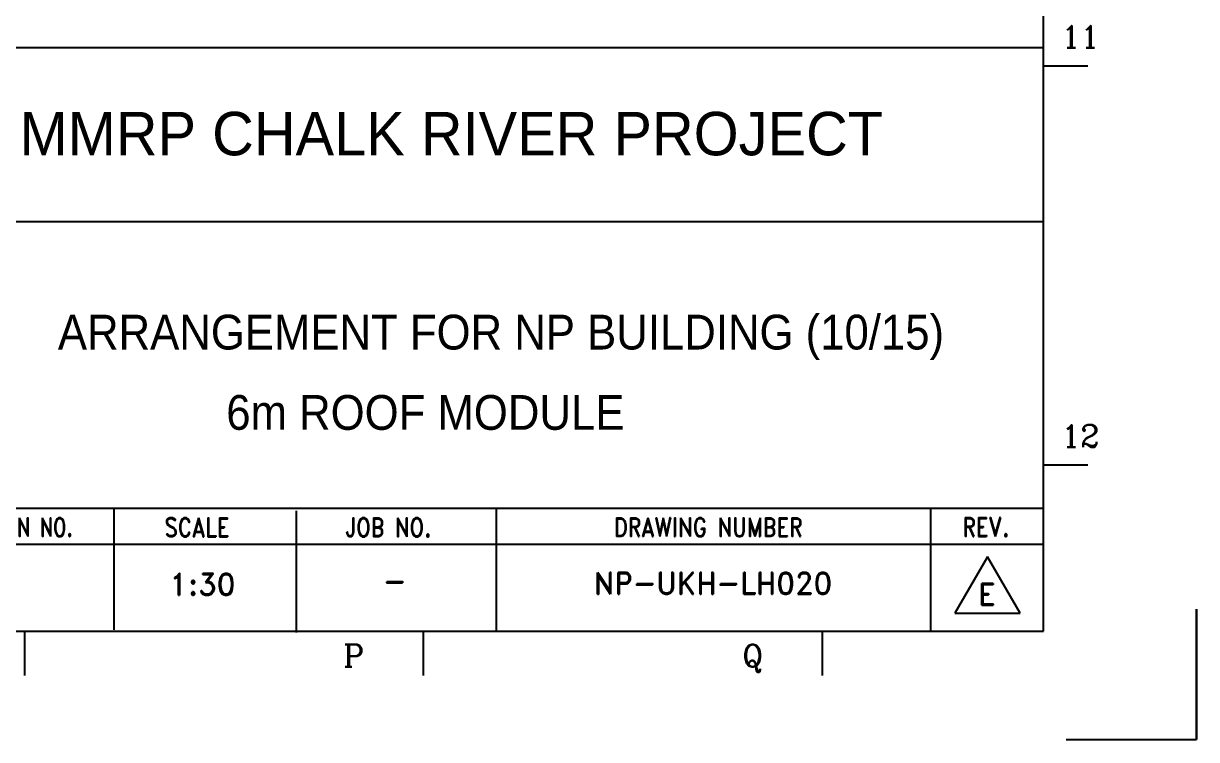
# Model space of a CAD drawing. Header units: millimetres. Extents: x 376548 to 485787, y -156716 to -17718.
# Drawn here: x 406492 to 412218, y -156716 to -153223 of the extents above; entities that cross this region are included whole.
import ezdxf
from ezdxf.enums import TextEntityAlignment as Align

# ---------------------------------------------------------------- set-up
doc = ezdxf.new("R2010")
doc.units = ezdxf.units.MM
doc.header["$LTSCALE"] = 2
doc.layers.add('TAN-TIT', color=30, linetype='Continuous')
doc.styles.add('COM', font='COMPLEX', dxfattribs={"height": 5})
doc.styles.add('KIM3', font='ROMAND.shx', dxfattribs={"width": 1.25, "height": 3})
doc.styles.add('KJR', font='arial.ttf', dxfattribs={"width": 0.8})
doc.styles.add('RD', font='sanss___.ttf')
doc.styles.add('RD20', font='ROMAND.SHX', dxfattribs={"width": 0.8, "height": 2})
doc.styles.add('RD6', font='ROMAND.shx', dxfattribs={"width": 0.83, "height": 6})

# ---------------------------------------------------------------- blocks, each defined once
blk = doc.blocks.new('BORDER')
at = {"layer": 'TAN-TIT'}
for p, q in [((23282.3, 352), (23282.3, 16468)), ((19323.7, 2250.8), (23282.3, 2250.8)), ((23282.3, 2191.5), (23426.6, 2191.5)), ((19323.7, 1685.2), (23282.3, 1685.2)), ((23282.3, 893.7), (23426.6, 893.7)), ((19323.7, 752.1), (23282.3, 752.1)), ((20256.8, 752.1), (20256.8, 356.3)), ((20850.6, 743.6), (20850.6, 347.7)), ((21501, 747.9), (21501, 352)), ((22914.8, 747.9), (22914.8, 352)), ((23282.3, 634.8), (19323.7, 634.8)), ((23100, 594.2), (22993.9, 410.6)), ((23206, 410.6), (23100, 594.2)), ((23282.3, 485.6), (23282.3, 489.9)), ((22993.9, 410.6), (23206, 410.6)), ((497.7, 352), (23282.3, 352)), ((19965.6, 352), (19965.6, 207.8)), ((21263.4, 352), (21263.4, 207.8)), ((22561.3, 352), (22561.3, 207.8))]:
    blk.add_line(p, q, dxfattribs=at)
at = {"layer": 'TAN-TIT', "linetype": 'Continuous'}
for p, q in [((23780, 0), (23780, 424.1)), ((23780, 424.1), (23780, 0)), ((23355.9, 0), (23780, 0))]:
    blk.add_line(p, q, dxfattribs=at)
at = {"layer": 'TAN-TIT', "style": 'COM'}
for s, p in [('11', (23340, 2249.2)), ('12', (23340, 951.3)), ('P', (21003.9, 236.6)), ('Q', (22301.7, 236.6))]:
    blk.add_text(s, height=72.1, dxfattribs=at).set_placement(p)
at = {"layer": 'TAN-TIT', "style": 'RD6'}
for s, width, p in [('HEC CLASSIFICATION NO.', 0.75, (19348.9, 659.8)), ('SCALE', 0.83, (20421.6, 659.4)), ('JOB NO.', 0.83, (21008, 659.4)), ('DRAWING NUMBER', 0.83, (21883.6, 659.9)), ('REV.', 0.83, (23018.5, 660.5))]:
    blk.add_text(s, height=61.2, dxfattribs=dict(at, width=width)).set_placement(p)

msp = doc.modelspace()

# ---------------------------------------------------------------- block references
at = {"xscale": 1.5, "yscale": 1.5, "zscale": 1.5}
msp.add_blockref('BORDER', (376548.4, -156716.1), dxfattribs=at)

# ---------------------------------------------------------------- texts
at = {"style": 'KJR', "width": 0.9519}
msp.add_text('MMRP CHALK RIVER PROJECT', height=212.069, dxfattribs=at).set_placement((406473.4, -153866.2), (410688.4, -153866.2), align=Align.FIT)
at = {"style": 'RD', "width": 0.9}
for s, p in [('ARRANGEMENT FOR NP BUILDING (10/15)', (406660.5, -154813.4)), ('6m ROOF MODULE', (407482.4, -155205.2))]:
    msp.add_text(s, height=169.655, dxfattribs=at).set_placement(p)
for s, height, style, p in [('1:30', 106.03, 'RD20', (407365.9, -156011.4)), ('NP-UKH-LH020', 106.034, 'KIM3', (409858.4, -156006.9)), ('-', 106, 'RD20', (408304.7, -155996.7)), ('E', 106, 'RD20', (411195.7, -156060.4))]:
    msp.add_text(s, height=height, dxfattribs=dict(style=style)).set_placement(p, align=Align.CENTER)

doc.saveas('drawing.dxf')
